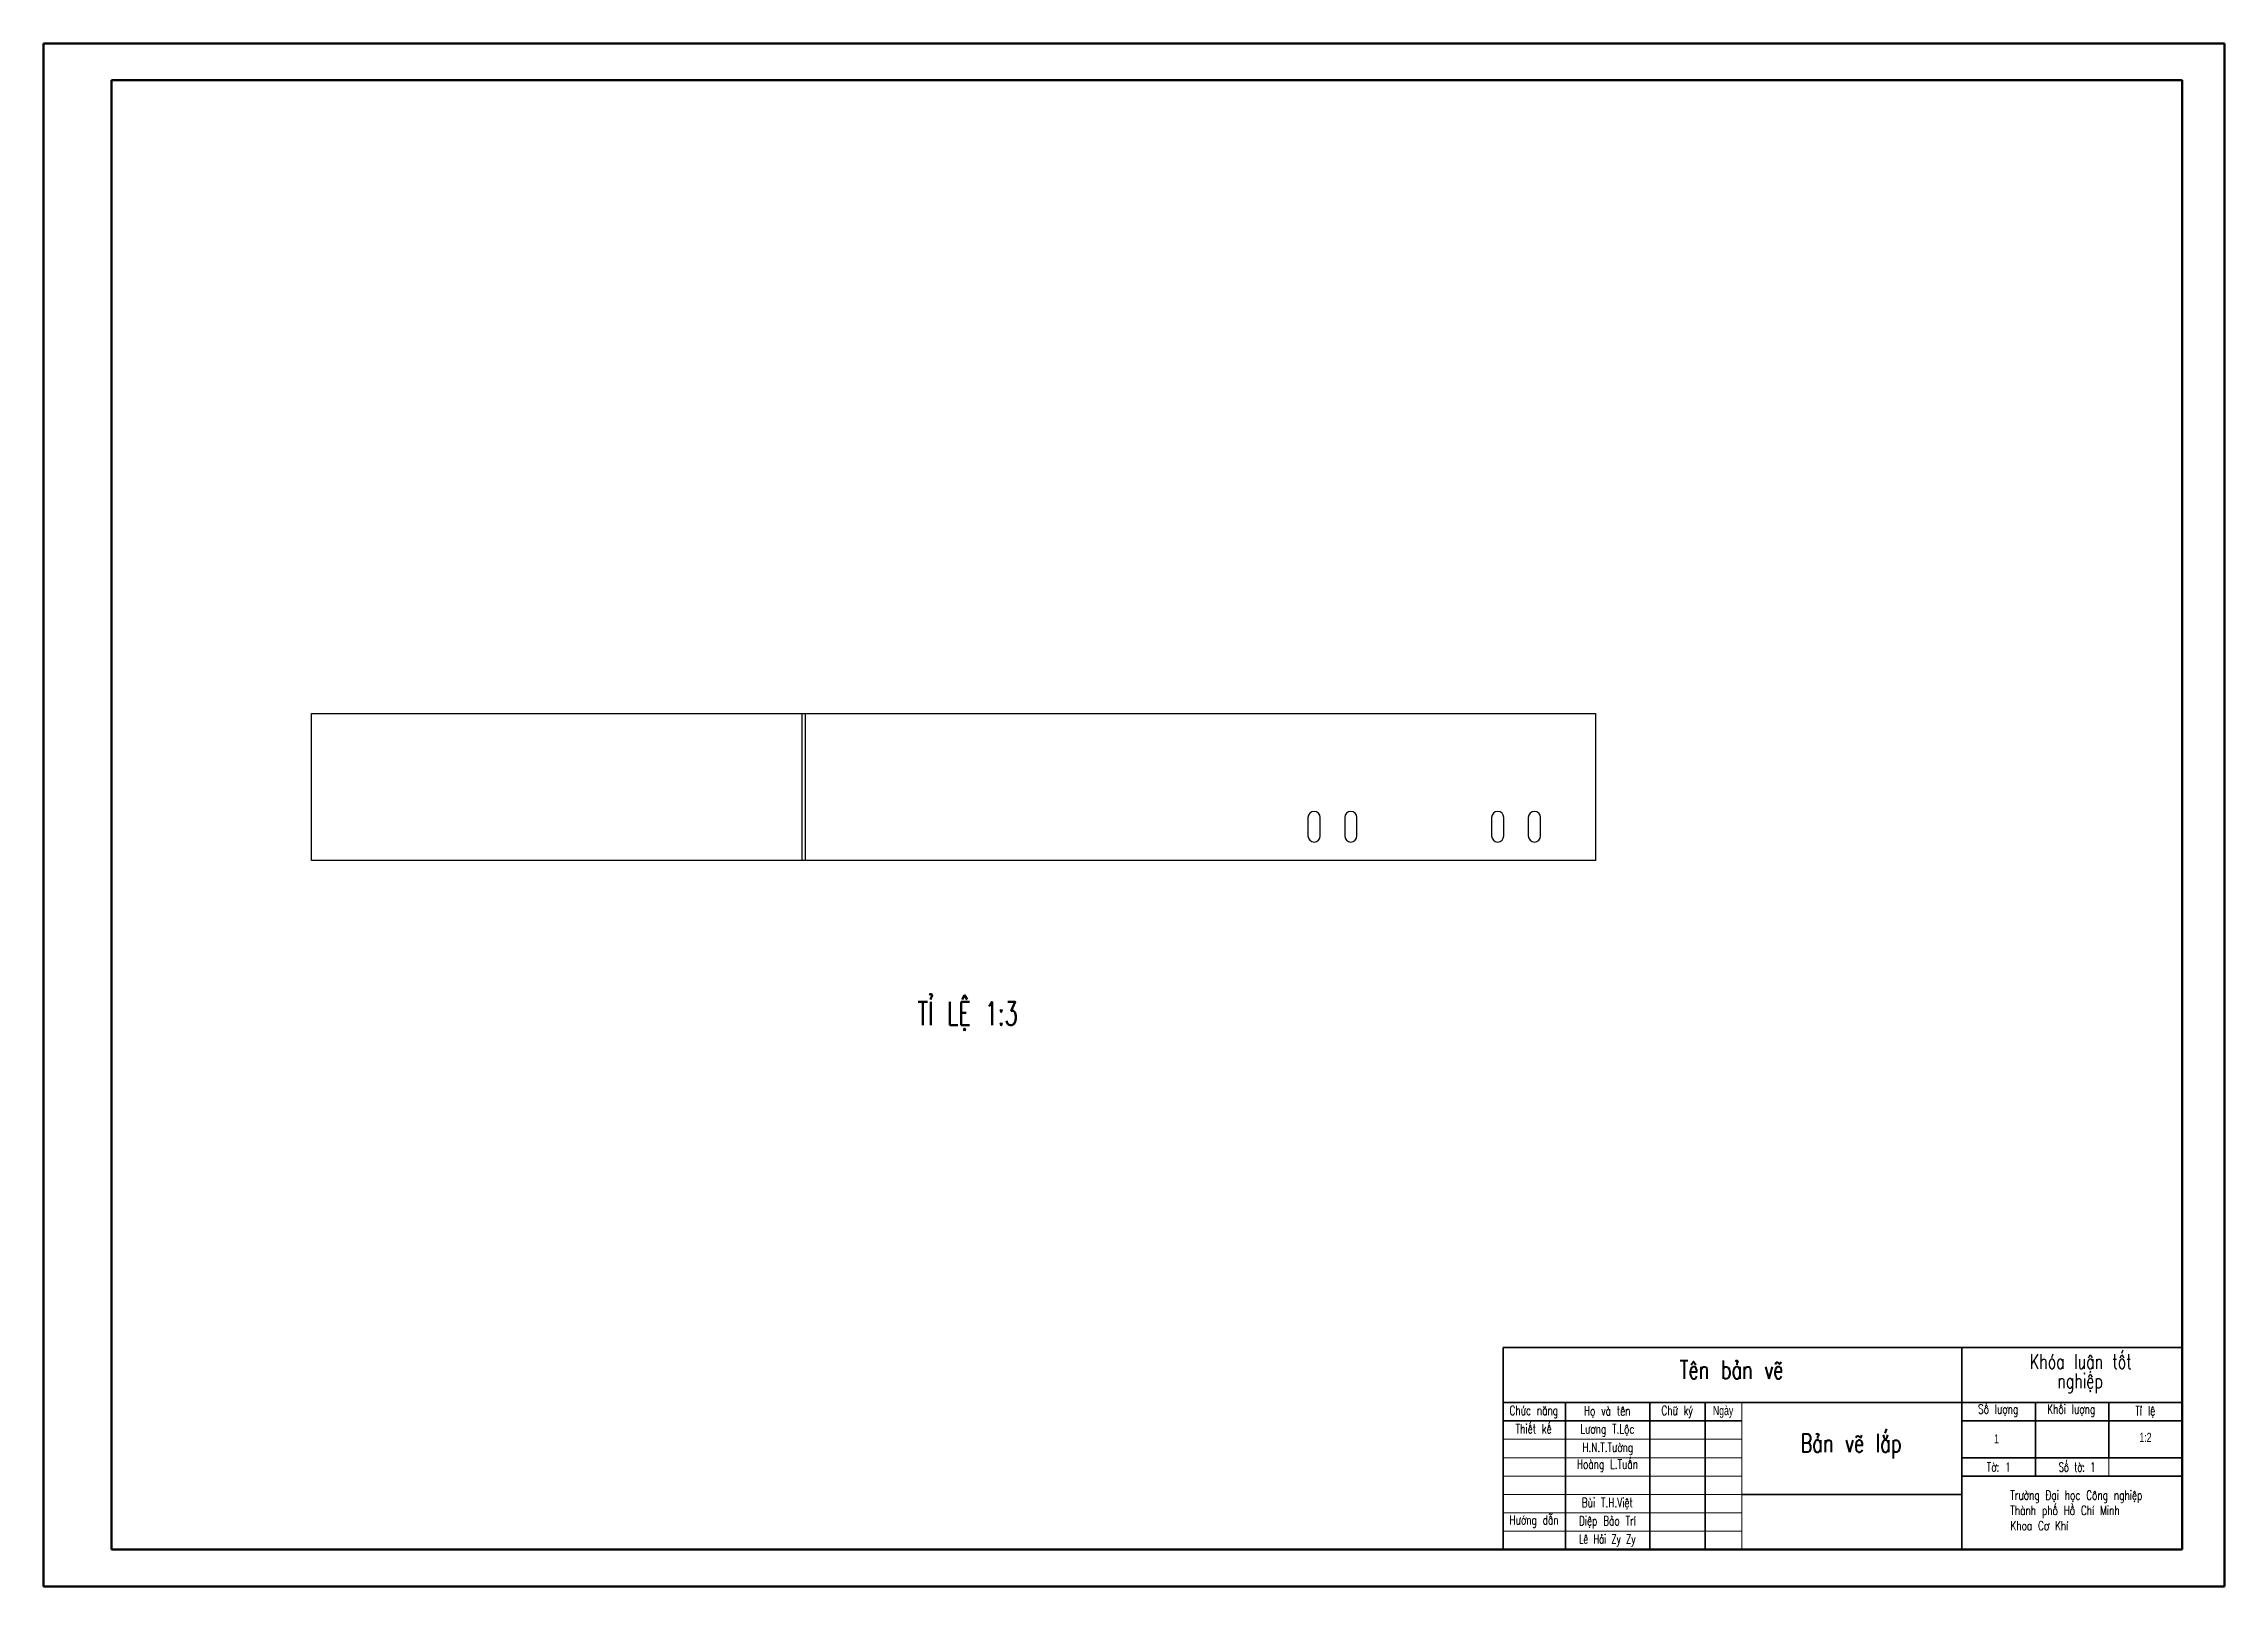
# Model space of a CAD drawing. Header units: millimetres. Extents: x 0 to 594, y 0 to 420.
import ezdxf

# ---------------------------------------------------------------- set-up
doc = ezdxf.new("R2010")
doc.units = ezdxf.units.MM
doc.styles.add('SLDTEXTSTYLE0', font='TXT', dxfattribs={"width": 0.663, "bigfont": 'bigfont'})
doc.styles.add('SLDTEXTSTYLE1', font='TXT', dxfattribs={"width": 0.710611, "bigfont": 'bigfont'})
doc.styles.add('SLDTEXTSTYLE2', font='TXT', dxfattribs={"width": 0.657958, "bigfont": 'bigfont'})
doc.styles.add('SLDTEXTSTYLE3', font='TXT', dxfattribs={"width": 0.710611})

msp = doc.modelspace()

# ---------------------------------------------------------------- linework, layer by layer
at = {"color": 7, "linetype": 'Continuous', "lineweight": 50}
for p, q in [((0, 420), (594, 420)), ((0, 420), (0, 0)), ((594, 420), (594, 0)), ((18.53, 410.03), (582.53, 410.03)), ((18.53, 410.03), (18.53, 10.03)), ((582.53, 410.03), (582.53, 10.03)), ((18.53, 10.03), (582.53, 10.03)), ((0, 0), (594, 0))]:
    msp.add_line(p, q, dxfattribs=at)
at = {"color": 7, "linetype": 'Continuous', "lineweight": 25}
for p, q in [((72.99, 197.63), (72.99, 237.63)), ((72.99, 237.63), (206.61, 237.63)), ((206.61, 197.63), (206.61, 237.63)), ((206.61, 237.63), (207.4, 237.63)), ((207.4, 237.63), (207.4, 197.63)), ((207.4, 237.63), (422.73, 237.63)), ((422.73, 237.63), (422.73, 197.63)), ((344.39, 209.3), (344.39, 204.3)), ((347.73, 204.3), (347.73, 209.3)), ((354.39, 209.3), (354.39, 204.3)), ((357.73, 204.3), (357.73, 209.3)), ((394.39, 209.3), (394.39, 204.3)), ((397.73, 204.3), (397.73, 209.3)), ((404.39, 209.3), (404.39, 204.3)), ((407.73, 204.3), (407.73, 209.3)), ((206.61, 197.63), (72.99, 197.63)), ((207.4, 197.63), (206.61, 197.63)), ((422.73, 197.63), (207.4, 197.63))]:
    msp.add_line(p, q, dxfattribs=at)
at = {"color": 7, "linetype": 'Continuous', "lineweight": 35}
for p, q in [((397.53, 65.03), (582.53, 65.03)), ((397.53, 10.03), (397.53, 65.03)), ((522.53, 65.03), (522.53, 10.03)), ((397.53, 50.03), (582.53, 50.03)), ((414.53, 10.03), (414.53, 50.03)), ((437.53, 10.03), (437.53, 50.03)), ((452.53, 10.03), (452.53, 50.03)), ((542.53, 50.03), (542.53, 30.03)), ((562.53, 50.03), (562.53, 35.03)), ((397.53, 45.03), (462.53, 45.03)), ((522.53, 45.03), (582.53, 45.03)), ((522.53, 35.03), (582.53, 35.03)), ((522.53, 30.03), (582.53, 30.03)), ((462.53, 25.03), (522.53, 25.03))]:
    msp.add_line(p, q, dxfattribs=at)
at = {"color": 7, "linetype": 'Continuous', "lineweight": 18}
for p, q in [((582.53, 65.03), (582.53, 50.03)), ((397.53, 50.03), (582.53, 50.03)), ((462.53, 10.03), (462.53, 50.03)), ((582.53, 50.03), (582.53, 45.03)), ((522.53, 45.03), (582.53, 45.03)), ((582.53, 45.03), (582.53, 40.03)), ((397.53, 40.03), (462.53, 40.03)), ((582.53, 40.03), (582.53, 35.03)), ((397.53, 35.03), (462.53, 35.03)), ((397.53, 30.03), (462.53, 30.03)), ((562.53, 35.03), (562.53, 30.03)), ((582.53, 35.03), (582.53, 30.03)), ((582.53, 30.03), (582.53, 25.03)), ((397.53, 25.03), (462.53, 25.03)), ((582.53, 25.03), (582.53, 20.03)), ((397.53, 20.03), (462.53, 20.03)), ((582.53, 20.03), (582.53, 15.03)), ((397.53, 15.03), (462.53, 15.03)), ((582.53, 15.03), (582.53, 10.03)), ((397.53, 10.03), (414.53, 10.03)), ((414.53, 10.03), (437.53, 10.03)), ((437.53, 10.03), (452.53, 10.03)), ((452.53, 10.03), (462.53, 10.03)), ((462.53, 10.03), (522.53, 10.03)), ((522.53, 10.03), (542.53, 10.03)), ((542.53, 10.03), (562.53, 10.03)), ((562.53, 10.03), (582.53, 10.03))]:
    msp.add_line(p, q, dxfattribs=at)
at = {"color": 7, "linetype": 'Continuous', "lineweight": 25}
for centre, start, end in [((346.06, 209.3), 0, 180), ((356.06, 209.3), 0, 180), ((396.06, 209.3), 0, 180), ((406.06, 209.3), 0, 180), ((346.06, 204.3), 180, 0), ((356.06, 204.3), 180, 0), ((396.06, 204.3), 180, 0), ((406.06, 204.3), 180, 0)]:
    msp.add_arc(centre, 1.67, start, end, dxfattribs=at)

# ---------------------------------------------------------------- texts
at = {"color": 7, "linetype": 'Continuous', "lineweight": 0}
for s, insert, char_height, attachment_point, style in [('TỈ LỆ 1:3', (238.01, 159.13), 6.35, 1, 'SLDTEXTSTYLE0'), ('Tên bản vẽ', (459.73, 61.47), 5, 2, 'SLDTEXTSTYLE1'), ('Khóa luận tốt', (554.86, 63.19), 4, 2, 'SLDTEXTSTYLE1'), ('nghiệp', (554.68, 57.94), 4, 2, 'SLDTEXTSTYLE1'), ('Chức năng', (405.9, 49.15), 2.5, 2, 'SLDTEXTSTYLE1'), ('Họ và tên', (425.9, 49.03), 2.5, 2, 'SLDTEXTSTYLE1'), ('Chữ ký', (444.94, 49.15), 2.5, 2, 'SLDTEXTSTYLE1'), ('Ngày', (457.46, 49.12), 2.5, 2, 'SLDTEXTSTYLE3'), ('Số lượng', (532.39, 49.51), 2.5, 2, 'SLDTEXTSTYLE1'), ('Khối lượng', (552.29, 49.51), 2.5, 2, 'SLDTEXTSTYLE1'), ('Tỉ lệ', (572.46, 49.06), 2.5, 2, 'SLDTEXTSTYLE1'), ('Thiết kế', (405.86, 44.14), 2.5, 2, 'SLDTEXTSTYLE1'), ('Lương T.Lộc', (425.94, 44.12), 2.5, 2, 'SLDTEXTSTYLE1'), ('Bản vẽ lắp', (492.29, 41.49), 5, 2, 'SLDTEXTSTYLE1'), ('1:2', (572.5, 41.8), 2.5, 2, 'SLDTEXTSTYLE3'), ('H.N.T.Tường', (426.04, 39.12), 2.5, 2, 'SLDTEXTSTYLE1'), ('1', (532.61, 41.41), 2.5, 3, 'SLDTEXTSTYLE3'), ('Hoàng L.Tuấn', (425.97, 34.51), 2.5, 2, 'SLDTEXTSTYLE1'), ('Tờ: 1', (532.54, 33.75), 2.5, 2, 'SLDTEXTSTYLE1'), ('Số tờ: 1', (553.88, 33.72), 2.5, 2, 'SLDTEXTSTYLE2'), ('Bùi T.H.Việt', (425.92, 24.06), 2.5, 2, 'SLDTEXTSTYLE1'), ('Trường Đại học Công nghiệp', (535.71, 26.08), 2.5, 1, 'SLDTEXTSTYLE1'), ('Hướng dẫn', (405.96, 19.31), 2.5, 2, 'SLDTEXTSTYLE1'), ('Diệp Bảo Trí', (425.95, 19.1), 2.5, 2, 'SLDTEXTSTYLE1'), ('Thành phố Hồ Chí Minh', (535.71, 21.93), 2.5, 1, 'SLDTEXTSTYLE1'), ('Lê Hải Zy Zy', (425.91, 14.15), 2.5, 2, 'SLDTEXTSTYLE2'), ('Khoa Cơ Khí', (535.71, 17.78), 2.5, 1, 'SLDTEXTSTYLE1')]:
    msp.add_mtext(s, dxfattribs=dict(at, insert=insert, char_height=char_height, attachment_point=attachment_point, style=style))

doc.saveas('drawing.dxf')
